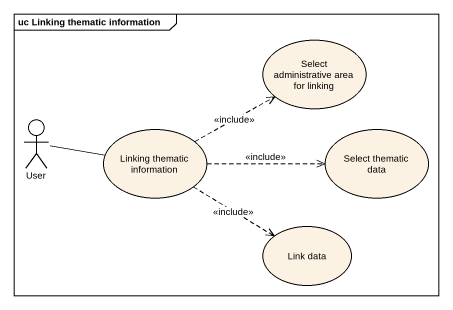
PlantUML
@startuml
mainframe uc Linking thematic information
usecase "Select administrative area for linking" as Select_administrative_area
actor User
usecase "Linking thematic information" as Linking_thematic_information
usecase "Select thematic data" as Select_thematic_data
usecase "Link data" as Link_data
User -right- Linking_thematic_information
Linking_thematic_information .right.> Select_administrative_area : <<include>>
Linking_thematic_information .right.> Select_thematic_data : <<include>>
Linking_thematic_information ..> Link_data : <<include>>
@enduml
